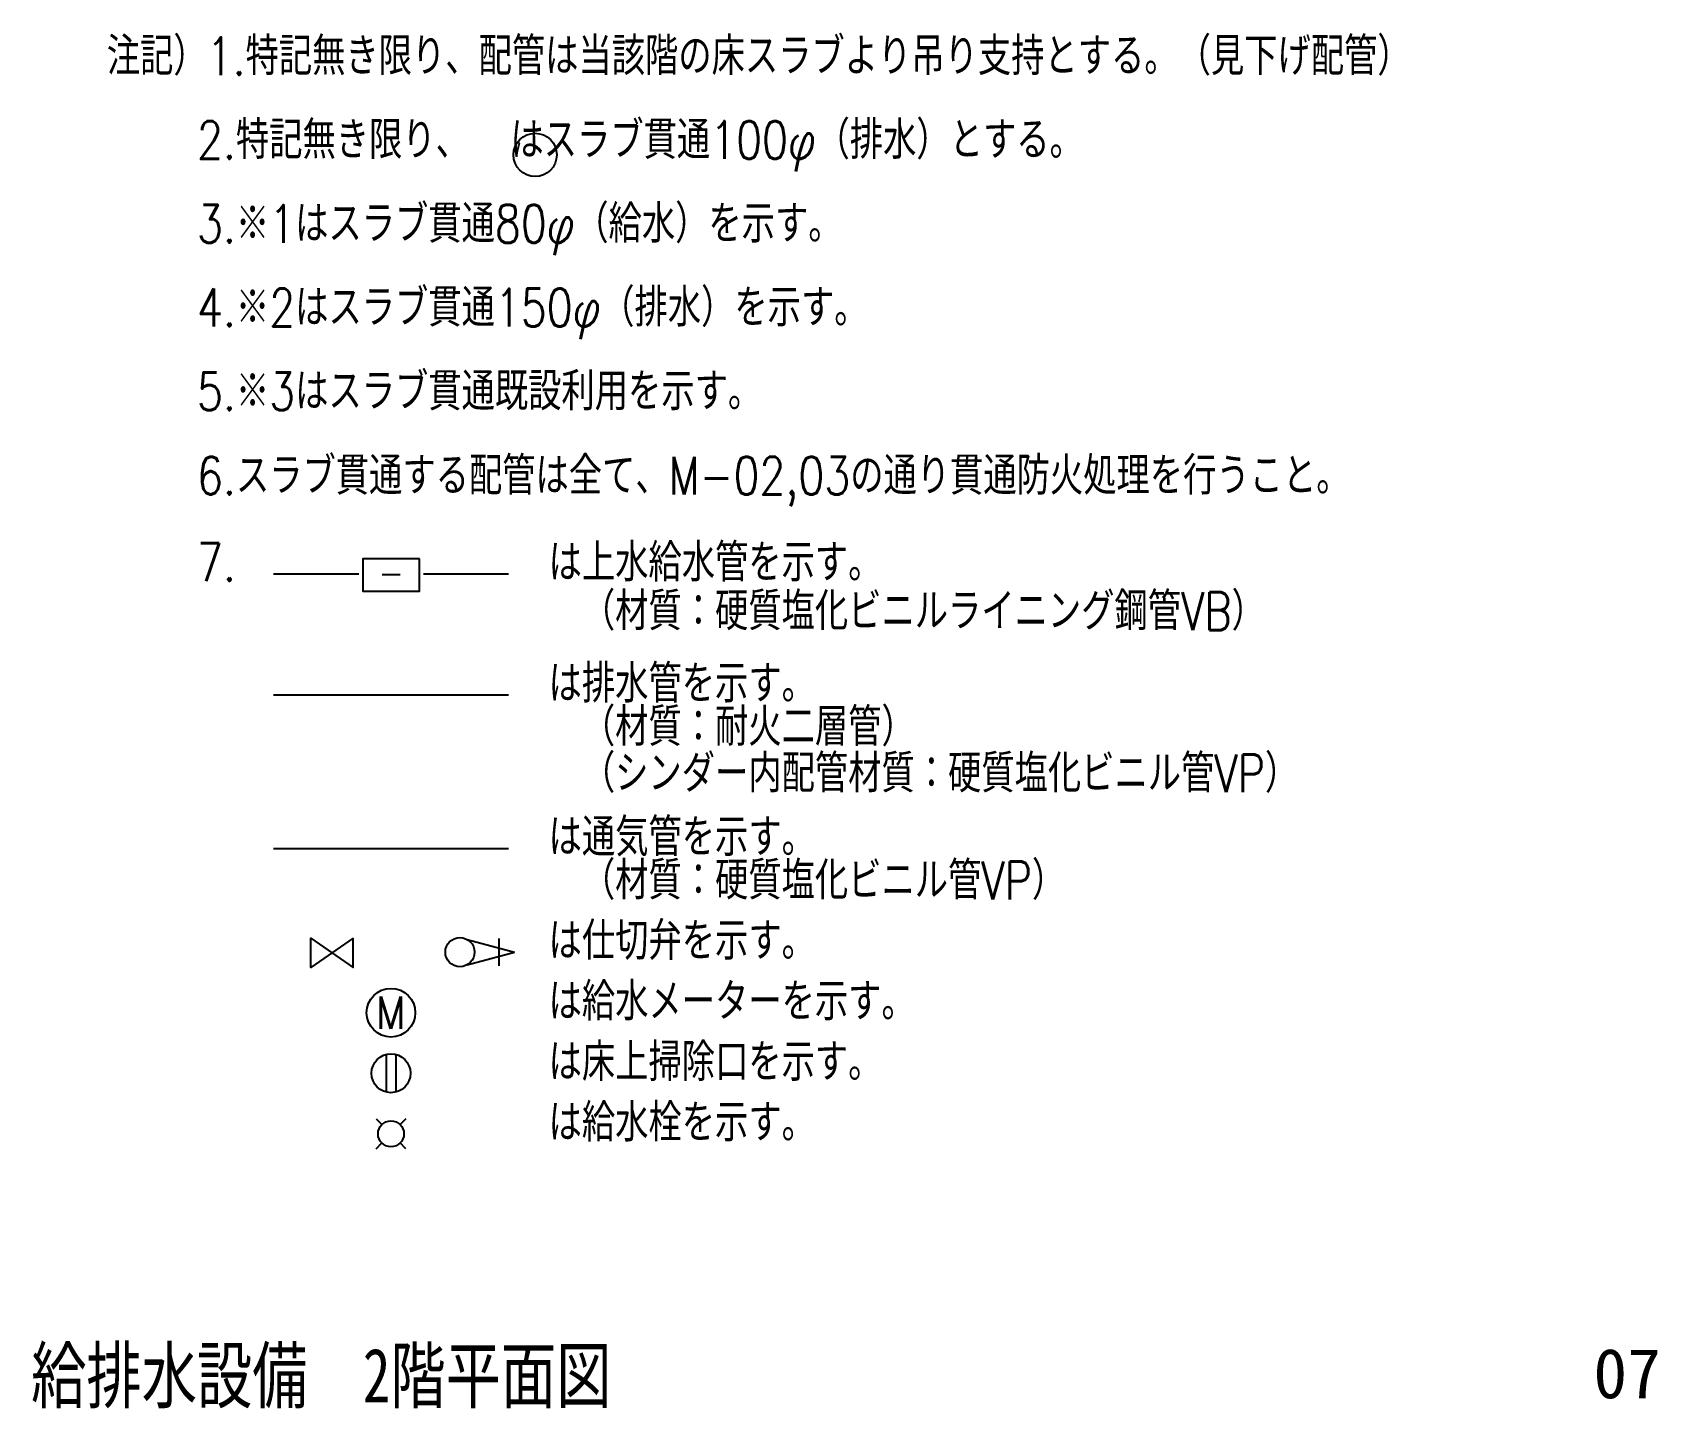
# Model space of a CAD drawing. Header units: millimetres. Extents: x -150 to 278800, y -150 to 85307.
# Drawn here: x 160104 to 175140, y 1749 to 14476 of the extents above; entities that cross this region are included whole.
import ezdxf
from ezdxf.enums import TextEntityAlignment as Align

# ---------------------------------------------------------------- set-up
doc = ezdxf.new("R2010")
doc.units = ezdxf.units.MM
doc.header["$LTSCALE"] = 0.2
doc.linetypes.add('DASHED2', pattern=[9.525, 6.35, -3.175])
for name, color, linetype in [('10機器､器具', 2, 'Continuous'), ('21上水', 4, 'Continuous'), ('32雑排水', 6, 'Continuous'), ('35排水通気', 1, 'DASHED2'), ('92設備記述', 3, 'Continuous'), ('枠内記述', 3, 'Continuous')]:
    doc.layers.add(name, color=color, linetype=linetype)
doc.layers.add('hojo', color=165, linetype='Continuous', plot=False)
doc.styles.get("Standard").update_dxf_attribs({"font": 'simplex.shx', "width": 0.8, "bigfont": 'extfont2.shx'})
doc.styles.add('ゴシック', font='MS Gothic.ttf', dxfattribs={"height": 4})

# ---------------------------------------------------------------- blocks, each defined once
blk = doc.blocks.new('上水（給）')
at = {"layer": '21上水'}
blk.add_line((-55, 0), (55, 0), dxfattribs=at)
at = {"layer": 'hojo'}
blk.add_lwpolyline([(-175, -100), (175, -100), (175, 100), (-175, 100)], close=True, dxfattribs=at)
blk = doc.blocks.new('床上掃除口')
at = {"layer": '10機器､器具'}
for p, q in [((-30.0049, 116.1865), (-30.0049, -116.1866)), ((30.0049, 116.1865), (30.0049, -116.1866))]:
    blk.add_line(p, q, dxfattribs=at)
blk.add_circle((0, 0), 120, dxfattribs=at)
blk = doc.blocks.new('水栓')
at = {"layer": '10機器､器具'}
for p, q in [((-91.9189, 91.919), (-56.5674, 56.5674)), ((91.9189, 91.919), (56.5674, 56.5674)), ((-91.9189, -91.9189), (-56.5674, -56.5674)), ((91.9189, -91.9189), (56.5674, -56.5674))]:
    blk.add_line(p, q, dxfattribs=at)
blk.add_circle((0, 0), 80, dxfattribs=at)

msp = doc.modelspace()

# ---------------------------------------------------------------- linework, layer by layer
at = {"layer": '10機器､器具', "linetype": 'ByBlock', "lineweight": -2}
for p, q in [((164126.4, 6086.9), (164562.8, 5970)), ((164419.4, 6096.6), (164419.4, 5843.4)), ((164126.4, 5853.1), (164562.8, 5970))]:
    msp.add_line(p, q, dxfattribs=at)
at = {"layer": '10機器､器具'}
msp.add_lwpolyline([(163069.6, 6099), (162679.6, 5828.9), (162679.6, 6099), (163069.6, 5828.9), (163069.6, 6099)], dxfattribs=at)
at = {"layer": '10機器､器具', "linetype": 'ByBlock', "lineweight": -2}
msp.add_circle((164059, 5970), 135, dxfattribs=at)
at = {"layer": '10機器､器具'}
msp.add_circle((163420.8, 5410), 225, dxfattribs=at)
at = {"layer": '21上水'}
for p, q in [((162334.6, 9470), (163122.1, 9470)), ((163722.1, 9470), (164507, 9470))]:
    msp.add_line(p, q, dxfattribs=at)
at = {"layer": '32雑排水'}
msp.add_line((162334.6, 8350), (164507, 8350), dxfattribs=at)
at = {"layer": '32雑排水', "color": 2}
msp.add_circle((164754.5, 13343.6), 200, dxfattribs=at)
at = {"layer": '35排水通気'}
msp.add_line((162334.6, 6930), (164507, 6930), dxfattribs=at)
at = {"layer": 'hojo', "linetype": 'ByBlock', "lineweight": -2}
msp.add_circle((164059, 5970), 135, dxfattribs=at)

# ---------------------------------------------------------------- block references
at = {"layer": '10機器､器具', "xscale": 1.5, "yscale": 1.5, "zscale": 1.5}
for name, p in [('床上掃除口', (163420.8, 4850)), ('水栓', (163420.8, 4290))]:
    msp.add_blockref(name, p, dxfattribs=at)
at = {"layer": '21上水', "xscale": 1.5, "yscale": 1.5, "zscale": 1.5, "rotation": 180}
msp.add_blockref('上水（給）', (163422.1, 9458.5), dxfattribs=at)

# ---------------------------------------------------------------- texts
at = {"layer": '10機器､器具', "color": 3, "width": 0.9}
msp.add_text('M', height=300, dxfattribs=at).set_placement((163420.8, 5410), align=Align.MIDDLE)
at = {"layer": '92設備記述', "linetype": 'Continuous', "lineweight": 20, "width": 0.8}
for s, p in [('注記）1.特記無き限り、配管は当該階の床スラブより吊り支持とする。（見下げ配管）', (160791.5, 13977.1)), ('    2.特記無き限り、  はスラブ貫通100φ（排水）とする。', (160791.5, 13201.9)), ('    3.※1はスラブ貫通80φ（給水）を示す。', (160791.5, 12426.8)), ('    4.※2はスラブ貫通150φ（排水）を示す。', (160791.5, 11651.6)), ('    5.※3はスラブ貫通既設利用を示す。', (160791.5, 10876.5)), ('    6.スラブ貫通する配管は全て、M-02,03の通り貫通防火処理を行うこと。', (160791.5, 10096.5)), ('    7.', (160791.5, 9296.5))]:
    msp.add_text(s, height=350, dxfattribs=at).set_placement(p, align=Align.BOTTOM_LEFT)
at = {"layer": '92設備記述', "width": 0.8}
for s, p in [('は上水給水管を示す。', (164879.2, 9293.5)), ('\u3000（材質：硬質塩化ビニルライニング鋼管VB）', (164879.2, 8843.5)), ('は排水管を示す。', (164879.2, 8173.5)), ('\u3000（材質：耐火二層管）', (164879.2, 7773.5)), ('\u3000（シンダー内配管材質：硬質塩化ビニル管VP）', (164879.2, 7343.6)), ('は通気管を示す。', (164879.2, 6753.5)), ('\u3000（材質：硬質塩化ビニル管VP）', (164879.2, 6353.5)), ('は仕切弁を示す。', (164879.2, 5793.5)), ('は給水メーターを示す。', (164879.2, 5233.5)), ('は床上掃除口を示す。', (164879.2, 4673.5)), ('は給水栓を示す。', (164879.2, 4113.5))]:
    msp.add_text(s, height=350, dxfattribs=at).set_placement(p, align=Align.BOTTOM_LEFT)
at = {"layer": '枠内記述', "linetype": 'ByBlock', "lineweight": -2, "style": 'ゴシック', "width": 0.75}
msp.add_text('給排水設備\u30002階平面図', height=500, dxfattribs=at).set_placement((162776.1, 2055.4), align=Align.MIDDLE_CENTER)
at = {"layer": '枠内記述', "style": 'ゴシック'}
msp.add_text('07', height=460, dxfattribs=at).set_placement((174546.4, 1844))

doc.saveas('drawing.dxf')
